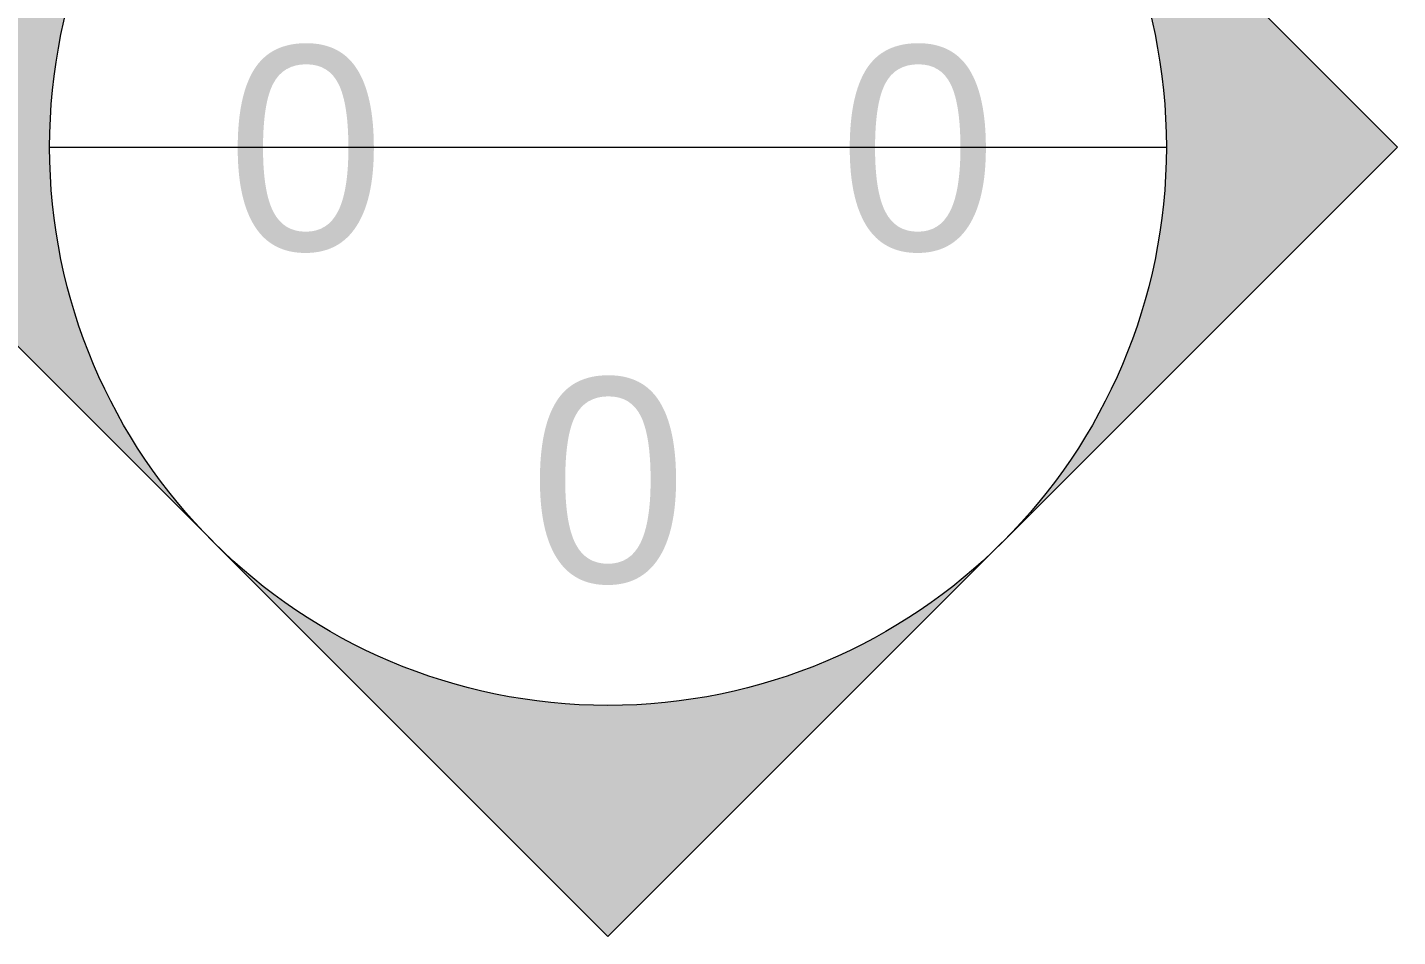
# Model space of a CAD drawing. Header units: millimetres. Extents: x -18512 to 101824, y -95768 to 52898.
# Drawn here: x -14870 to -14198, y -3144 to -2698 of the extents above; entities that cross this region are included whole.
import ezdxf
from ezdxf.enums import TextEntityAlignment as Align

# ---------------------------------------------------------------- set-up
doc = ezdxf.new("R2010")
doc.units = ezdxf.units.MM
doc.header["$LTSCALE"] = 25
doc.layers.get('0').update_dxf_attribs({"color": 254, "lineweight": 0})
doc.styles.get("Standard").update_dxf_attribs({"font": 'arial.ttf'})

# ---------------------------------------------------------------- blocks, each defined once
blk = doc.blocks.new('elevation ref')
h = blk.add_hatch(color=256)
h.dxf.hatch_style = 1
h.paths.add_polyline_path([(-3.873, -3.873, -0.198912), (-5.477, 0, -0.198912), (-3.873, 3.873), (-7.745, 0)])
h.paths.add_polyline_path([(-3.873, 3.873, -0.414214), (3.873, 3.873), (0, 7.745)])
h.paths.add_polyline_path([(3.873, 3.873, -0.198912), (5.477, 0, -0.198912), (3.873, -3.873), (7.745, 0)])
h.paths.add_polyline_path([(3.873, -3.873, -0.414214), (-3.873, -3.873), (0, -7.745)])
at = {"lineweight": 9}
blk.add_line((-5.477, 0), (5.477, 0), dxfattribs=at)
for points in [[(0, -7.745), (-7.745, 0), (0, 7.745)], [(0, -7.745), (7.745, 0), (0, 7.745)]]:
    blk.add_lwpolyline(points)
blk.add_circle((0, 0), 5.477)
for tag, p in [('REF1', (0, 3.27)), ('REF4', (-2.964, -0.01)), ('REF2', (3.039, -0.01)), ('REF3', (0, -3.267))]:
    blk.add_attdef(tag, text='', height=2).set_placement(p, align=Align.MIDDLE_CENTER)

msp = doc.modelspace()

# ---------------------------------------------------------------- block references
at = {"lineweight": 0}
ref = msp.add_blockref('elevation ref', (-14584.93, -2756.48), dxfattribs=dict(at, xscale=50, yscale=50, zscale=50))
ref.add_attrib('REF2', '0', dxfattribs={"height": 100}).set_placement((-14432.98, -2756.97), align=Align.MIDDLE_CENTER)
ref.add_attrib('REF3', '0', dxfattribs={"height": 100}).set_placement((-14584.93, -2919.86), align=Align.MIDDLE_CENTER)
ref.add_attrib('REF4', '0', dxfattribs={"height": 100}).set_placement((-14733.15, -2756.97), align=Align.MIDDLE_CENTER)
ref.add_attrib('REF2', '0', dxfattribs={"height": 100}).set_placement((-14432.98, -2756.97), align=Align.MIDDLE_CENTER)
ref.add_attrib('REF3', '0', dxfattribs={"height": 100}).set_placement((-14584.93, -2919.86), align=Align.MIDDLE_CENTER)
ref.add_attrib('REF4', '0', dxfattribs={"height": 100}).set_placement((-14733.15, -2756.97), align=Align.MIDDLE_CENTER)
ref.add_attrib('REF2', '0', dxfattribs={"height": 100}).set_placement((-14432.98, -2756.97), align=Align.MIDDLE_CENTER)
ref.add_attrib('REF3', '0', dxfattribs={"height": 100}).set_placement((-14584.93, -2919.86), align=Align.MIDDLE_CENTER)
ref.add_attrib('REF4', '0', dxfattribs={"height": 100}).set_placement((-14733.15, -2756.97), align=Align.MIDDLE_CENTER)
ref.add_attrib('REF2', '0', dxfattribs={"height": 100}).set_placement((-14432.98, -2756.97), align=Align.MIDDLE_CENTER)
ref.add_attrib('REF3', '0', dxfattribs={"height": 100}).set_placement((-14584.93, -2919.86), align=Align.MIDDLE_CENTER)
ref.add_attrib('REF4', '0', dxfattribs={"height": 100}).set_placement((-14733.15, -2756.97), align=Align.MIDDLE_CENTER)
ref.add_attrib('REF2', '0', dxfattribs={"height": 100}).set_placement((-14432.98, -2756.97), align=Align.MIDDLE_CENTER)
ref.add_attrib('REF3', '0', dxfattribs={"height": 100}).set_placement((-14584.93, -2919.86), align=Align.MIDDLE_CENTER)
ref.add_attrib('REF4', '0', dxfattribs={"height": 100}).set_placement((-14733.15, -2756.97), align=Align.MIDDLE_CENTER)
ref.add_attrib('REF2', '0', dxfattribs={"height": 100}).set_placement((-14432.98, -2756.97), align=Align.MIDDLE_CENTER)
ref.add_attrib('REF3', '0', dxfattribs={"height": 100}).set_placement((-14584.93, -2919.86), align=Align.MIDDLE_CENTER)
ref.add_attrib('REF4', '0', dxfattribs={"height": 100}).set_placement((-14733.15, -2756.97), align=Align.MIDDLE_CENTER)
ref.add_attrib('REF2', '0', dxfattribs={"height": 100}).set_placement((-14432.98, -2756.97), align=Align.MIDDLE_CENTER)
ref.add_attrib('REF3', '0', dxfattribs={"height": 100}).set_placement((-14584.93, -2919.86), align=Align.MIDDLE_CENTER)
ref.add_attrib('REF4', '0', dxfattribs={"height": 100}).set_placement((-14733.15, -2756.97), align=Align.MIDDLE_CENTER)
ref.add_attrib('REF2', '0', dxfattribs={"height": 100}).set_placement((-14432.98, -2756.97), align=Align.MIDDLE_CENTER)
ref.add_attrib('REF3', '0', dxfattribs={"height": 100}).set_placement((-14584.93, -2919.86), align=Align.MIDDLE_CENTER)
ref.add_attrib('REF4', '0', dxfattribs={"height": 100}).set_placement((-14733.15, -2756.97), align=Align.MIDDLE_CENTER)
ref.add_attrib('REF2', '0', dxfattribs={"height": 100}).set_placement((-14432.98, -2756.97), align=Align.MIDDLE_CENTER)
ref.add_attrib('REF3', '0', dxfattribs={"height": 100}).set_placement((-14584.93, -2919.86), align=Align.MIDDLE_CENTER)
ref.add_attrib('REF4', '0', dxfattribs={"height": 100}).set_placement((-14733.15, -2756.97), align=Align.MIDDLE_CENTER)
ref.add_attrib('REF2', '0', dxfattribs={"height": 100}).set_placement((-14432.98, -2756.97), align=Align.MIDDLE_CENTER)
ref.add_attrib('REF3', '0', dxfattribs={"height": 100}).set_placement((-14584.93, -2919.86), align=Align.MIDDLE_CENTER)
ref.add_attrib('REF4', '0', dxfattribs={"height": 100}).set_placement((-14733.15, -2756.97), align=Align.MIDDLE_CENTER)
ref.add_attrib('REF2', '0', dxfattribs={"height": 100}).set_placement((-14432.98, -2756.97), align=Align.MIDDLE_CENTER)
ref.add_attrib('REF3', '0', dxfattribs={"height": 100}).set_placement((-14584.93, -2919.86), align=Align.MIDDLE_CENTER)
ref.add_attrib('REF4', '0', dxfattribs={"height": 100}).set_placement((-14733.15, -2756.97), align=Align.MIDDLE_CENTER)
ref.add_attrib('REF2', '0', dxfattribs={"height": 100}).set_placement((-14432.98, -2756.97), align=Align.MIDDLE_CENTER)
ref.add_attrib('REF3', '0', dxfattribs={"height": 100}).set_placement((-14584.93, -2919.86), align=Align.MIDDLE_CENTER)
ref.add_attrib('REF4', '0', dxfattribs={"height": 100}).set_placement((-14733.15, -2756.97), align=Align.MIDDLE_CENTER)
ref.add_attrib('REF2', '0', dxfattribs={"height": 100}).set_placement((-14432.98, -2756.97), align=Align.MIDDLE_CENTER)
ref.add_attrib('REF3', '0', dxfattribs={"height": 100}).set_placement((-14584.93, -2919.86), align=Align.MIDDLE_CENTER)
ref.add_attrib('REF4', '0', dxfattribs={"height": 100}).set_placement((-14733.15, -2756.97), align=Align.MIDDLE_CENTER)
ref.add_attrib('REF2', '0', dxfattribs={"height": 100}).set_placement((-14432.98, -2756.97), align=Align.MIDDLE_CENTER)
ref.add_attrib('REF3', '0', dxfattribs={"height": 100}).set_placement((-14584.93, -2919.86), align=Align.MIDDLE_CENTER)
ref.add_attrib('REF4', '0', dxfattribs={"height": 100}).set_placement((-14733.15, -2756.97), align=Align.MIDDLE_CENTER)
ref.add_attrib('REF2', '0', dxfattribs={"height": 100}).set_placement((-14432.98, -2756.97), align=Align.MIDDLE_CENTER)
ref.add_attrib('REF3', '0', dxfattribs={"height": 100}).set_placement((-14584.93, -2919.86), align=Align.MIDDLE_CENTER)
ref.add_attrib('REF4', '0', dxfattribs={"height": 100}).set_placement((-14733.15, -2756.97), align=Align.MIDDLE_CENTER)
ref.add_attrib('REF2', '0', dxfattribs={"height": 100}).set_placement((-14432.98, -2756.97), align=Align.MIDDLE_CENTER)
ref.add_attrib('REF3', '0', dxfattribs={"height": 100}).set_placement((-14584.93, -2919.86), align=Align.MIDDLE_CENTER)
ref.add_attrib('REF4', '0', dxfattribs={"height": 100}).set_placement((-14733.15, -2756.97), align=Align.MIDDLE_CENTER)
ref.add_attrib('REF2', '0', dxfattribs={"height": 100}).set_placement((-14432.98, -2756.97), align=Align.MIDDLE_CENTER)
ref.add_attrib('REF3', '0', dxfattribs={"height": 100}).set_placement((-14584.93, -2919.86), align=Align.MIDDLE_CENTER)
ref.add_attrib('REF4', '0', dxfattribs={"height": 100}).set_placement((-14733.15, -2756.97), align=Align.MIDDLE_CENTER)
ref.add_attrib('REF2', '0', dxfattribs={"height": 100}).set_placement((-14432.98, -2756.97), align=Align.MIDDLE_CENTER)
ref.add_attrib('REF3', '0', dxfattribs={"height": 100}).set_placement((-14584.93, -2919.86), align=Align.MIDDLE_CENTER)
ref.add_attrib('REF4', '0', dxfattribs={"height": 100}).set_placement((-14733.15, -2756.97), align=Align.MIDDLE_CENTER)
ref.add_attrib('REF2', '0', dxfattribs={"height": 100}).set_placement((-14432.98, -2756.97), align=Align.MIDDLE_CENTER)
ref.add_attrib('REF3', '0', dxfattribs={"height": 100}).set_placement((-14584.93, -2919.86), align=Align.MIDDLE_CENTER)
ref.add_attrib('REF4', '0', dxfattribs={"height": 100}).set_placement((-14733.15, -2756.97), align=Align.MIDDLE_CENTER)
ref.add_attrib('REF2', '0', dxfattribs={"height": 100}).set_placement((-14432.98, -2756.97), align=Align.MIDDLE_CENTER)
ref.add_attrib('REF3', '0', dxfattribs={"height": 100}).set_placement((-14584.93, -2919.86), align=Align.MIDDLE_CENTER)
ref.add_attrib('REF4', '0', dxfattribs={"height": 100}).set_placement((-14733.15, -2756.97), align=Align.MIDDLE_CENTER)
ref.add_attrib('REF2', '0', dxfattribs={"height": 100}).set_placement((-14432.98, -2756.97), align=Align.MIDDLE_CENTER)
ref.add_attrib('REF3', '0', dxfattribs={"height": 100}).set_placement((-14584.93, -2919.86), align=Align.MIDDLE_CENTER)
ref.add_attrib('REF4', '0', dxfattribs={"height": 100}).set_placement((-14733.15, -2756.97), align=Align.MIDDLE_CENTER)
ref.add_attrib('REF2', '0', dxfattribs={"height": 100}).set_placement((-14432.98, -2756.97), align=Align.MIDDLE_CENTER)
ref.add_attrib('REF3', '0', dxfattribs={"height": 100}).set_placement((-14584.93, -2919.86), align=Align.MIDDLE_CENTER)
ref.add_attrib('REF4', '0', dxfattribs={"height": 100}).set_placement((-14733.15, -2756.97), align=Align.MIDDLE_CENTER)
ref.add_attrib('REF2', '0', dxfattribs={"height": 100}).set_placement((-14432.98, -2756.97), align=Align.MIDDLE_CENTER)
ref.add_attrib('REF3', '0', dxfattribs={"height": 100}).set_placement((-14584.93, -2919.86), align=Align.MIDDLE_CENTER)
ref.add_attrib('REF4', '0', dxfattribs={"height": 100}).set_placement((-14733.15, -2756.97), align=Align.MIDDLE_CENTER)
ref.add_attrib('REF2', '0', dxfattribs={"height": 100}).set_placement((-14432.98, -2756.97), align=Align.MIDDLE_CENTER)
ref.add_attrib('REF3', '0', dxfattribs={"height": 100}).set_placement((-14584.93, -2919.86), align=Align.MIDDLE_CENTER)
ref.add_attrib('REF4', '0', dxfattribs={"height": 100}).set_placement((-14733.15, -2756.97), align=Align.MIDDLE_CENTER)
ref.add_attrib('REF2', '0', dxfattribs={"height": 100}).set_placement((-14432.98, -2756.97), align=Align.MIDDLE_CENTER)
ref.add_attrib('REF3', '0', dxfattribs={"height": 100}).set_placement((-14584.93, -2919.86), align=Align.MIDDLE_CENTER)
ref.add_attrib('REF4', '0', dxfattribs={"height": 100}).set_placement((-14733.15, -2756.97), align=Align.MIDDLE_CENTER)
ref.add_attrib('REF2', '0', dxfattribs={"height": 100}).set_placement((-14432.98, -2756.97), align=Align.MIDDLE_CENTER)
ref.add_attrib('REF3', '0', dxfattribs={"height": 100}).set_placement((-14584.93, -2919.86), align=Align.MIDDLE_CENTER)
ref.add_attrib('REF4', '0', dxfattribs={"height": 100}).set_placement((-14733.15, -2756.97), align=Align.MIDDLE_CENTER)
ref.add_attrib('REF2', '0', dxfattribs={"height": 100}).set_placement((-14432.98, -2756.97), align=Align.MIDDLE_CENTER)
ref.add_attrib('REF3', '0', dxfattribs={"height": 100}).set_placement((-14584.93, -2919.86), align=Align.MIDDLE_CENTER)
ref.add_attrib('REF4', '0', dxfattribs={"height": 100}).set_placement((-14733.15, -2756.97), align=Align.MIDDLE_CENTER)
ref.add_attrib('REF2', '0', dxfattribs={"height": 100}).set_placement((-14432.98, -2756.97), align=Align.MIDDLE_CENTER)
ref.add_attrib('REF3', '0', dxfattribs={"height": 100}).set_placement((-14584.93, -2919.86), align=Align.MIDDLE_CENTER)
ref.add_attrib('REF4', '0', dxfattribs={"height": 100}).set_placement((-14733.15, -2756.97), align=Align.MIDDLE_CENTER)
ref.add_attrib('REF2', '0', dxfattribs={"height": 100}).set_placement((-14432.98, -2756.97), align=Align.MIDDLE_CENTER)
ref.add_attrib('REF3', '0', dxfattribs={"height": 100}).set_placement((-14584.93, -2919.86), align=Align.MIDDLE_CENTER)
ref.add_attrib('REF4', '0', dxfattribs={"height": 100}).set_placement((-14733.15, -2756.97), align=Align.MIDDLE_CENTER)
ref.add_attrib('REF2', '0', dxfattribs={"height": 100}).set_placement((-14432.98, -2756.97), align=Align.MIDDLE_CENTER)
ref.add_attrib('REF3', '0', dxfattribs={"height": 100}).set_placement((-14584.93, -2919.86), align=Align.MIDDLE_CENTER)
ref.add_attrib('REF4', '0', dxfattribs={"height": 100}).set_placement((-14733.15, -2756.97), align=Align.MIDDLE_CENTER)
ref.add_attrib('REF2', '0', dxfattribs={"height": 100}).set_placement((-14432.98, -2756.97), align=Align.MIDDLE_CENTER)
ref.add_attrib('REF3', '0', dxfattribs={"height": 100}).set_placement((-14584.93, -2919.86), align=Align.MIDDLE_CENTER)
ref.add_attrib('REF4', '0', dxfattribs={"height": 100}).set_placement((-14733.15, -2756.97), align=Align.MIDDLE_CENTER)
ref.add_attrib('REF2', '0', dxfattribs={"height": 100}).set_placement((-14432.98, -2756.97), align=Align.MIDDLE_CENTER)
ref.add_attrib('REF3', '0', dxfattribs={"height": 100}).set_placement((-14584.93, -2919.86), align=Align.MIDDLE_CENTER)
ref.add_attrib('REF4', '0', dxfattribs={"height": 100}).set_placement((-14733.15, -2756.97), align=Align.MIDDLE_CENTER)
ref.add_attrib('REF2', '0', dxfattribs={"height": 100}).set_placement((-14432.98, -2756.97), align=Align.MIDDLE_CENTER)
ref.add_attrib('REF3', '0', dxfattribs={"height": 100}).set_placement((-14584.93, -2919.86), align=Align.MIDDLE_CENTER)
ref.add_attrib('REF4', '0', dxfattribs={"height": 100}).set_placement((-14733.15, -2756.97), align=Align.MIDDLE_CENTER)
ref.add_attrib('REF2', '0', dxfattribs={"height": 100}).set_placement((-14432.98, -2756.97), align=Align.MIDDLE_CENTER)
ref.add_attrib('REF3', '0', dxfattribs={"height": 100}).set_placement((-14584.93, -2919.86), align=Align.MIDDLE_CENTER)
ref.add_attrib('REF4', '0', dxfattribs={"height": 100}).set_placement((-14733.15, -2756.97), align=Align.MIDDLE_CENTER)
ref.add_attrib('REF2', '0', dxfattribs={"height": 100}).set_placement((-14432.98, -2756.97), align=Align.MIDDLE_CENTER)
ref.add_attrib('REF3', '0', dxfattribs={"height": 100}).set_placement((-14584.93, -2919.86), align=Align.MIDDLE_CENTER)
ref.add_attrib('REF4', '0', dxfattribs={"height": 100}).set_placement((-14733.15, -2756.97), align=Align.MIDDLE_CENTER)
ref.add_attrib('REF2', '0', dxfattribs={"height": 100}).set_placement((-14432.98, -2756.97), align=Align.MIDDLE_CENTER)
ref.add_attrib('REF3', '0', dxfattribs={"height": 100}).set_placement((-14584.93, -2919.86), align=Align.MIDDLE_CENTER)
ref.add_attrib('REF4', '0', dxfattribs={"height": 100}).set_placement((-14733.15, -2756.97), align=Align.MIDDLE_CENTER)
ref.add_attrib('REF2', '0', dxfattribs={"height": 100}).set_placement((-14432.98, -2756.97), align=Align.MIDDLE_CENTER)
ref.add_attrib('REF3', '0', dxfattribs={"height": 100}).set_placement((-14584.93, -2919.86), align=Align.MIDDLE_CENTER)
ref.add_attrib('REF4', '0', dxfattribs={"height": 100}).set_placement((-14733.15, -2756.97), align=Align.MIDDLE_CENTER)
ref.add_attrib('REF2', '0', dxfattribs={"height": 100}).set_placement((-14432.98, -2756.97), align=Align.MIDDLE_CENTER)
ref.add_attrib('REF3', '0', dxfattribs={"height": 100}).set_placement((-14584.93, -2919.86), align=Align.MIDDLE_CENTER)
ref.add_attrib('REF4', '0', dxfattribs={"height": 100}).set_placement((-14733.15, -2756.97), align=Align.MIDDLE_CENTER)
ref.add_attrib('REF2', '0', dxfattribs={"height": 100}).set_placement((-14432.98, -2756.97), align=Align.MIDDLE_CENTER)
ref.add_attrib('REF3', '0', dxfattribs={"height": 100}).set_placement((-14584.93, -2919.86), align=Align.MIDDLE_CENTER)
ref.add_attrib('REF4', '0', dxfattribs={"height": 100}).set_placement((-14733.15, -2756.97), align=Align.MIDDLE_CENTER)
ref.add_attrib('REF2', '0', dxfattribs={"height": 100}).set_placement((-14432.98, -2756.97), align=Align.MIDDLE_CENTER)
ref.add_attrib('REF3', '0', dxfattribs={"height": 100}).set_placement((-14584.93, -2919.86), align=Align.MIDDLE_CENTER)
ref.add_attrib('REF4', '0', dxfattribs={"height": 100}).set_placement((-14733.15, -2756.97), align=Align.MIDDLE_CENTER)
ref.add_attrib('REF2', '0', dxfattribs={"height": 100}).set_placement((-14432.98, -2756.97), align=Align.MIDDLE_CENTER)
ref.add_attrib('REF3', '0', dxfattribs={"height": 100}).set_placement((-14584.93, -2919.86), align=Align.MIDDLE_CENTER)
ref.add_attrib('REF4', '0', dxfattribs={"height": 100}).set_placement((-14733.15, -2756.97), align=Align.MIDDLE_CENTER)
ref.add_attrib('REF2', '0', dxfattribs={"height": 100}).set_placement((-14432.98, -2756.97), align=Align.MIDDLE_CENTER)
ref.add_attrib('REF3', '0', dxfattribs={"height": 100}).set_placement((-14584.93, -2919.86), align=Align.MIDDLE_CENTER)
ref.add_attrib('REF4', '0', dxfattribs={"height": 100}).set_placement((-14733.15, -2756.97), align=Align.MIDDLE_CENTER)
ref.add_attrib('REF2', '0', dxfattribs={"height": 100}).set_placement((-14432.98, -2756.97), align=Align.MIDDLE_CENTER)
ref.add_attrib('REF3', '0', dxfattribs={"height": 100}).set_placement((-14584.93, -2919.86), align=Align.MIDDLE_CENTER)
ref.add_attrib('REF4', '0', dxfattribs={"height": 100}).set_placement((-14733.15, -2756.97), align=Align.MIDDLE_CENTER)
ref.add_attrib('REF2', '0', dxfattribs={"height": 100}).set_placement((-14432.98, -2756.97), align=Align.MIDDLE_CENTER)
ref.add_attrib('REF3', '0', dxfattribs={"height": 100}).set_placement((-14584.93, -2919.86), align=Align.MIDDLE_CENTER)
ref.add_attrib('REF4', '0', dxfattribs={"height": 100}).set_placement((-14733.15, -2756.97), align=Align.MIDDLE_CENTER)
ref.add_attrib('REF2', '0', dxfattribs={"height": 100}).set_placement((-14432.98, -2756.97), align=Align.MIDDLE_CENTER)
ref.add_attrib('REF3', '0', dxfattribs={"height": 100}).set_placement((-14584.93, -2919.86), align=Align.MIDDLE_CENTER)
ref.add_attrib('REF4', '0', dxfattribs={"height": 100}).set_placement((-14733.15, -2756.97), align=Align.MIDDLE_CENTER)
ref.add_attrib('REF2', '0', dxfattribs={"height": 100}).set_placement((-14432.98, -2756.97), align=Align.MIDDLE_CENTER)
ref.add_attrib('REF3', '0', dxfattribs={"height": 100}).set_placement((-14584.93, -2919.86), align=Align.MIDDLE_CENTER)
ref.add_attrib('REF4', '0', dxfattribs={"height": 100}).set_placement((-14733.15, -2756.97), align=Align.MIDDLE_CENTER)
ref.add_attrib('REF2', '0', dxfattribs={"height": 100}).set_placement((-14432.98, -2756.97), align=Align.MIDDLE_CENTER)
ref.add_attrib('REF3', '0', dxfattribs={"height": 100}).set_placement((-14584.93, -2919.86), align=Align.MIDDLE_CENTER)
ref.add_attrib('REF4', '0', dxfattribs={"height": 100}).set_placement((-14733.15, -2756.97), align=Align.MIDDLE_CENTER)
ref.add_attrib('REF2', '0', dxfattribs={"height": 100}).set_placement((-14432.98, -2756.97), align=Align.MIDDLE_CENTER)
ref.add_attrib('REF3', '0', dxfattribs={"height": 100}).set_placement((-14584.93, -2919.86), align=Align.MIDDLE_CENTER)
ref.add_attrib('REF4', '0', dxfattribs={"height": 100}).set_placement((-14733.15, -2756.97), align=Align.MIDDLE_CENTER)
ref.add_attrib('REF2', '0', dxfattribs={"height": 100}).set_placement((-14432.98, -2756.97), align=Align.MIDDLE_CENTER)
ref.add_attrib('REF3', '0', dxfattribs={"height": 100}).set_placement((-14584.93, -2919.86), align=Align.MIDDLE_CENTER)
ref.add_attrib('REF4', '0', dxfattribs={"height": 100}).set_placement((-14733.15, -2756.97), align=Align.MIDDLE_CENTER)
ref.add_attrib('REF2', '0', dxfattribs={"height": 100}).set_placement((-14432.98, -2756.97), align=Align.MIDDLE_CENTER)
ref.add_attrib('REF3', '0', dxfattribs={"height": 100}).set_placement((-14584.93, -2919.86), align=Align.MIDDLE_CENTER)
ref.add_attrib('REF4', '0', dxfattribs={"height": 100}).set_placement((-14733.15, -2756.97), align=Align.MIDDLE_CENTER)
ref.add_attrib('REF2', '0', dxfattribs={"height": 100}).set_placement((-14432.98, -2756.97), align=Align.MIDDLE_CENTER)
ref.add_attrib('REF3', '0', dxfattribs={"height": 100}).set_placement((-14584.93, -2919.86), align=Align.MIDDLE_CENTER)
ref.add_attrib('REF4', '0', dxfattribs={"height": 100}).set_placement((-14733.15, -2756.97), align=Align.MIDDLE_CENTER)
ref.add_attrib('REF2', '0', dxfattribs={"height": 100}).set_placement((-14432.98, -2756.97), align=Align.MIDDLE_CENTER)
ref.add_attrib('REF3', '0', dxfattribs={"height": 100}).set_placement((-14584.93, -2919.86), align=Align.MIDDLE_CENTER)
ref.add_attrib('REF4', '0', dxfattribs={"height": 100}).set_placement((-14733.15, -2756.97), align=Align.MIDDLE_CENTER)
ref.add_attrib('REF2', '0', dxfattribs={"height": 100}).set_placement((-14432.98, -2756.97), align=Align.MIDDLE_CENTER)
ref.add_attrib('REF3', '0', dxfattribs={"height": 100}).set_placement((-14584.93, -2919.86), align=Align.MIDDLE_CENTER)
ref.add_attrib('REF4', '0', dxfattribs={"height": 100}).set_placement((-14733.15, -2756.97), align=Align.MIDDLE_CENTER)
ref.add_attrib('REF2', '0', dxfattribs={"height": 100}).set_placement((-14432.98, -2756.97), align=Align.MIDDLE_CENTER)
ref.add_attrib('REF3', '0', dxfattribs={"height": 100}).set_placement((-14584.93, -2919.86), align=Align.MIDDLE_CENTER)
ref.add_attrib('REF4', '0', dxfattribs={"height": 100}).set_placement((-14733.15, -2756.97), align=Align.MIDDLE_CENTER)
ref.add_attrib('REF2', '0', dxfattribs={"height": 100}).set_placement((-14432.98, -2756.97), align=Align.MIDDLE_CENTER)
ref.add_attrib('REF3', '0', dxfattribs={"height": 100}).set_placement((-14584.93, -2919.86), align=Align.MIDDLE_CENTER)
ref.add_attrib('REF4', '0', dxfattribs={"height": 100}).set_placement((-14733.15, -2756.97), align=Align.MIDDLE_CENTER)
ref.add_attrib('REF2', '0', dxfattribs={"height": 100}).set_placement((-14432.98, -2756.97), align=Align.MIDDLE_CENTER)
ref.add_attrib('REF3', '0', dxfattribs={"height": 100}).set_placement((-14584.93, -2919.86), align=Align.MIDDLE_CENTER)
ref.add_attrib('REF4', '0', dxfattribs={"height": 100}).set_placement((-14733.15, -2756.97), align=Align.MIDDLE_CENTER)
ref.add_attrib('REF2', '0', dxfattribs={"height": 100}).set_placement((-14432.98, -2756.97), align=Align.MIDDLE_CENTER)
ref.add_attrib('REF3', '0', dxfattribs={"height": 100}).set_placement((-14584.93, -2919.86), align=Align.MIDDLE_CENTER)
ref.add_attrib('REF4', '0', dxfattribs={"height": 100}).set_placement((-14733.15, -2756.97), align=Align.MIDDLE_CENTER)
ref.add_attrib('REF2', '0', dxfattribs={"height": 100}).set_placement((-14432.98, -2756.97), align=Align.MIDDLE_CENTER)
ref.add_attrib('REF3', '0', dxfattribs={"height": 100}).set_placement((-14584.93, -2919.86), align=Align.MIDDLE_CENTER)
ref.add_attrib('REF4', '0', dxfattribs={"height": 100}).set_placement((-14733.15, -2756.97), align=Align.MIDDLE_CENTER)
ref.add_attrib('REF2', '0', dxfattribs={"height": 100}).set_placement((-14432.98, -2756.97), align=Align.MIDDLE_CENTER)
ref.add_attrib('REF3', '0', dxfattribs={"height": 100}).set_placement((-14584.93, -2919.86), align=Align.MIDDLE_CENTER)
ref.add_attrib('REF4', '0', dxfattribs={"height": 100}).set_placement((-14733.15, -2756.97), align=Align.MIDDLE_CENTER)
ref.add_attrib('REF2', '0', dxfattribs={"height": 100}).set_placement((-14432.98, -2756.97), align=Align.MIDDLE_CENTER)
ref.add_attrib('REF3', '0', dxfattribs={"height": 100}).set_placement((-14584.93, -2919.86), align=Align.MIDDLE_CENTER)
ref.add_attrib('REF4', '0', dxfattribs={"height": 100}).set_placement((-14733.15, -2756.97), align=Align.MIDDLE_CENTER)
ref.add_attrib('REF2', '0', dxfattribs={"height": 100}).set_placement((-14432.98, -2756.97), align=Align.MIDDLE_CENTER)
ref.add_attrib('REF3', '0', dxfattribs={"height": 100}).set_placement((-14584.93, -2919.86), align=Align.MIDDLE_CENTER)
ref.add_attrib('REF4', '0', dxfattribs={"height": 100}).set_placement((-14733.15, -2756.97), align=Align.MIDDLE_CENTER)
ref.add_attrib('REF2', '0', dxfattribs={"height": 100}).set_placement((-14432.98, -2756.97), align=Align.MIDDLE_CENTER)
ref.add_attrib('REF3', '0', dxfattribs={"height": 100}).set_placement((-14584.93, -2919.86), align=Align.MIDDLE_CENTER)
ref.add_attrib('REF4', '0', dxfattribs={"height": 100}).set_placement((-14733.15, -2756.97), align=Align.MIDDLE_CENTER)
ref.add_attrib('REF2', '0', dxfattribs={"height": 100}).set_placement((-14432.98, -2756.97), align=Align.MIDDLE_CENTER)
ref.add_attrib('REF3', '0', dxfattribs={"height": 100}).set_placement((-14584.93, -2919.86), align=Align.MIDDLE_CENTER)
ref.add_attrib('REF4', '0', dxfattribs={"height": 100}).set_placement((-14733.15, -2756.97), align=Align.MIDDLE_CENTER)
ref.add_attrib('REF2', '0', dxfattribs={"height": 100}).set_placement((-14432.98, -2756.97), align=Align.MIDDLE_CENTER)
ref.add_attrib('REF3', '0', dxfattribs={"height": 100}).set_placement((-14584.93, -2919.86), align=Align.MIDDLE_CENTER)
ref.add_attrib('REF4', '0', dxfattribs={"height": 100}).set_placement((-14733.15, -2756.97), align=Align.MIDDLE_CENTER)
ref.add_attrib('REF2', '0', dxfattribs={"height": 100}).set_placement((-14432.98, -2756.97), align=Align.MIDDLE_CENTER)
ref.add_attrib('REF3', '0', dxfattribs={"height": 100}).set_placement((-14584.93, -2919.86), align=Align.MIDDLE_CENTER)
ref.add_attrib('REF4', '0', dxfattribs={"height": 100}).set_placement((-14733.15, -2756.97), align=Align.MIDDLE_CENTER)
ref.add_attrib('REF2', '0', dxfattribs={"height": 100}).set_placement((-14432.98, -2756.97), align=Align.MIDDLE_CENTER)
ref.add_attrib('REF3', '0', dxfattribs={"height": 100}).set_placement((-14584.93, -2919.86), align=Align.MIDDLE_CENTER)
ref.add_attrib('REF4', '0', dxfattribs={"height": 100}).set_placement((-14733.15, -2756.97), align=Align.MIDDLE_CENTER)
ref.add_attrib('REF2', '0', dxfattribs={"height": 100}).set_placement((-14432.98, -2756.97), align=Align.MIDDLE_CENTER)
ref.add_attrib('REF3', '0', dxfattribs={"height": 100}).set_placement((-14584.93, -2919.86), align=Align.MIDDLE_CENTER)
ref.add_attrib('REF4', '0', dxfattribs={"height": 100}).set_placement((-14733.15, -2756.97), align=Align.MIDDLE_CENTER)
ref.add_attrib('REF2', '0', dxfattribs={"height": 100}).set_placement((-14432.98, -2756.97), align=Align.MIDDLE_CENTER)
ref.add_attrib('REF3', '0', dxfattribs={"height": 100}).set_placement((-14584.93, -2919.86), align=Align.MIDDLE_CENTER)
ref.add_attrib('REF4', '0', dxfattribs={"height": 100}).set_placement((-14733.15, -2756.97), align=Align.MIDDLE_CENTER)
ref.add_attrib('REF2', '0', dxfattribs={"height": 100}).set_placement((-14432.98, -2756.97), align=Align.MIDDLE_CENTER)
ref.add_attrib('REF3', '0', dxfattribs={"height": 100}).set_placement((-14584.93, -2919.86), align=Align.MIDDLE_CENTER)
ref.add_attrib('REF4', '0', dxfattribs={"height": 100}).set_placement((-14733.15, -2756.97), align=Align.MIDDLE_CENTER)
ref.add_attrib('REF2', '0', dxfattribs={"height": 100}).set_placement((-14432.98, -2756.97), align=Align.MIDDLE_CENTER)
ref.add_attrib('REF3', '0', dxfattribs={"height": 100}).set_placement((-14584.93, -2919.86), align=Align.MIDDLE_CENTER)
ref.add_attrib('REF4', '0', dxfattribs={"height": 100}).set_placement((-14733.15, -2756.97), align=Align.MIDDLE_CENTER)
ref.add_attrib('REF2', '0', dxfattribs={"height": 100}).set_placement((-14432.98, -2756.97), align=Align.MIDDLE_CENTER)
ref.add_attrib('REF3', '0', dxfattribs={"height": 100}).set_placement((-14584.93, -2919.86), align=Align.MIDDLE_CENTER)
ref.add_attrib('REF4', '0', dxfattribs={"height": 100}).set_placement((-14733.15, -2756.97), align=Align.MIDDLE_CENTER)
ref.add_attrib('REF2', '0', dxfattribs={"height": 100}).set_placement((-14432.98, -2756.97), align=Align.MIDDLE_CENTER)
ref.add_attrib('REF3', '0', dxfattribs={"height": 100}).set_placement((-14584.93, -2919.86), align=Align.MIDDLE_CENTER)
ref.add_attrib('REF4', '0', dxfattribs={"height": 100}).set_placement((-14733.15, -2756.97), align=Align.MIDDLE_CENTER)
ref.add_attrib('REF2', '0', dxfattribs={"height": 100}).set_placement((-14432.98, -2756.97), align=Align.MIDDLE_CENTER)
ref.add_attrib('REF3', '0', dxfattribs={"height": 100}).set_placement((-14584.93, -2919.86), align=Align.MIDDLE_CENTER)
ref.add_attrib('REF4', '0', dxfattribs={"height": 100}).set_placement((-14733.15, -2756.97), align=Align.MIDDLE_CENTER)
ref.add_attrib('REF2', '0', dxfattribs={"height": 100}).set_placement((-14432.98, -2756.97), align=Align.MIDDLE_CENTER)
ref.add_attrib('REF3', '0', dxfattribs={"height": 100}).set_placement((-14584.93, -2919.86), align=Align.MIDDLE_CENTER)
ref.add_attrib('REF4', '0', dxfattribs={"height": 100}).set_placement((-14733.15, -2756.97), align=Align.MIDDLE_CENTER)
ref.add_attrib('REF2', '0', dxfattribs={"height": 100}).set_placement((-14432.98, -2756.97), align=Align.MIDDLE_CENTER)
ref.add_attrib('REF3', '0', dxfattribs={"height": 100}).set_placement((-14584.93, -2919.86), align=Align.MIDDLE_CENTER)
ref.add_attrib('REF4', '0', dxfattribs={"height": 100}).set_placement((-14733.15, -2756.97), align=Align.MIDDLE_CENTER)
ref.add_attrib('REF2', '0', dxfattribs={"height": 100}).set_placement((-14432.98, -2756.97), align=Align.MIDDLE_CENTER)
ref.add_attrib('REF3', '0', dxfattribs={"height": 100}).set_placement((-14584.93, -2919.86), align=Align.MIDDLE_CENTER)
ref.add_attrib('REF4', '0', dxfattribs={"height": 100}).set_placement((-14733.15, -2756.97), align=Align.MIDDLE_CENTER)
ref.add_attrib('REF2', '0', dxfattribs={"height": 100}).set_placement((-14432.98, -2756.97), align=Align.MIDDLE_CENTER)
ref.add_attrib('REF3', '0', dxfattribs={"height": 100}).set_placement((-14584.93, -2919.86), align=Align.MIDDLE_CENTER)
ref.add_attrib('REF4', '0', dxfattribs={"height": 100}).set_placement((-14733.15, -2756.97), align=Align.MIDDLE_CENTER)
ref.add_attrib('REF2', '0', dxfattribs={"height": 100}).set_placement((-14432.98, -2756.97), align=Align.MIDDLE_CENTER)
ref.add_attrib('REF3', '0', dxfattribs={"height": 100}).set_placement((-14584.93, -2919.86), align=Align.MIDDLE_CENTER)
ref.add_attrib('REF4', '0', dxfattribs={"height": 100}).set_placement((-14733.15, -2756.97), align=Align.MIDDLE_CENTER)
ref.add_attrib('REF2', '0', dxfattribs={"height": 100}).set_placement((-14432.98, -2756.97), align=Align.MIDDLE_CENTER)
ref.add_attrib('REF3', '0', dxfattribs={"height": 100}).set_placement((-14584.93, -2919.86), align=Align.MIDDLE_CENTER)
ref.add_attrib('REF4', '0', dxfattribs={"height": 100}).set_placement((-14733.15, -2756.97), align=Align.MIDDLE_CENTER)
ref.add_attrib('REF2', '0', dxfattribs={"height": 100}).set_placement((-14432.98, -2756.97), align=Align.MIDDLE_CENTER)
ref.add_attrib('REF3', '0', dxfattribs={"height": 100}).set_placement((-14584.93, -2919.86), align=Align.MIDDLE_CENTER)
ref.add_attrib('REF4', '0', dxfattribs={"height": 100}).set_placement((-14733.15, -2756.97), align=Align.MIDDLE_CENTER)
ref.add_attrib('REF2', '0', dxfattribs={"height": 100}).set_placement((-14432.98, -2756.97), align=Align.MIDDLE_CENTER)
ref.add_attrib('REF3', '0', dxfattribs={"height": 100}).set_placement((-14584.93, -2919.86), align=Align.MIDDLE_CENTER)
ref.add_attrib('REF4', '0', dxfattribs={"height": 100}).set_placement((-14733.15, -2756.97), align=Align.MIDDLE_CENTER)
ref.add_attrib('REF2', '0', dxfattribs={"height": 100}).set_placement((-14432.98, -2756.97), align=Align.MIDDLE_CENTER)
ref.add_attrib('REF3', '0', dxfattribs={"height": 100}).set_placement((-14584.93, -2919.86), align=Align.MIDDLE_CENTER)
ref.add_attrib('REF4', '0', dxfattribs={"height": 100}).set_placement((-14733.15, -2756.97), align=Align.MIDDLE_CENTER)
ref.add_attrib('REF2', '0', dxfattribs={"height": 100}).set_placement((-14432.98, -2756.97), align=Align.MIDDLE_CENTER)
ref.add_attrib('REF3', '0', dxfattribs={"height": 100}).set_placement((-14584.93, -2919.86), align=Align.MIDDLE_CENTER)
ref.add_attrib('REF4', '0', dxfattribs={"height": 100}).set_placement((-14733.15, -2756.97), align=Align.MIDDLE_CENTER)
ref.add_attrib('REF2', '0', dxfattribs={"height": 100}).set_placement((-14432.98, -2756.97), align=Align.MIDDLE_CENTER)
ref.add_attrib('REF3', '0', dxfattribs={"height": 100}).set_placement((-14584.93, -2919.86), align=Align.MIDDLE_CENTER)
ref.add_attrib('REF4', '0', dxfattribs={"height": 100}).set_placement((-14733.15, -2756.97), align=Align.MIDDLE_CENTER)
ref.add_attrib('REF2', '0', dxfattribs={"height": 100}).set_placement((-14432.98, -2756.97), align=Align.MIDDLE_CENTER)
ref.add_attrib('REF3', '0', dxfattribs={"height": 100}).set_placement((-14584.93, -2919.86), align=Align.MIDDLE_CENTER)
ref.add_attrib('REF4', '0', dxfattribs={"height": 100}).set_placement((-14733.15, -2756.97), align=Align.MIDDLE_CENTER)
ref.add_attrib('REF2', '0', dxfattribs={"height": 100}).set_placement((-14432.98, -2756.97), align=Align.MIDDLE_CENTER)
ref.add_attrib('REF3', '0', dxfattribs={"height": 100}).set_placement((-14584.93, -2919.86), align=Align.MIDDLE_CENTER)
ref.add_attrib('REF4', '0', dxfattribs={"height": 100}).set_placement((-14733.15, -2756.97), align=Align.MIDDLE_CENTER)
ref.add_attrib('REF2', '0', dxfattribs={"height": 100}).set_placement((-14432.98, -2756.97), align=Align.MIDDLE_CENTER)
ref.add_attrib('REF3', '0', dxfattribs={"height": 100}).set_placement((-14584.93, -2919.86), align=Align.MIDDLE_CENTER)
ref.add_attrib('REF4', '0', dxfattribs={"height": 100}).set_placement((-14733.15, -2756.97), align=Align.MIDDLE_CENTER)
ref.add_attrib('REF2', '0', dxfattribs={"height": 100}).set_placement((-14432.98, -2756.97), align=Align.MIDDLE_CENTER)
ref.add_attrib('REF3', '0', dxfattribs={"height": 100}).set_placement((-14584.93, -2919.86), align=Align.MIDDLE_CENTER)
ref.add_attrib('REF4', '0', dxfattribs={"height": 100}).set_placement((-14733.15, -2756.97), align=Align.MIDDLE_CENTER)
ref.add_attrib('REF2', '0', dxfattribs={"height": 100}).set_placement((-14432.98, -2756.97), align=Align.MIDDLE_CENTER)
ref.add_attrib('REF3', '0', dxfattribs={"height": 100}).set_placement((-14584.93, -2919.86), align=Align.MIDDLE_CENTER)
ref.add_attrib('REF4', '0', dxfattribs={"height": 100}).set_placement((-14733.15, -2756.97), align=Align.MIDDLE_CENTER)
ref.add_attrib('REF2', '0', dxfattribs={"height": 100}).set_placement((-14432.98, -2756.97), align=Align.MIDDLE_CENTER)
ref.add_attrib('REF3', '0', dxfattribs={"height": 100}).set_placement((-14584.93, -2919.86), align=Align.MIDDLE_CENTER)
ref.add_attrib('REF4', '0', dxfattribs={"height": 100}).set_placement((-14733.15, -2756.97), align=Align.MIDDLE_CENTER)
ref.add_attrib('REF2', '0', dxfattribs={"height": 100}).set_placement((-14432.98, -2756.97), align=Align.MIDDLE_CENTER)
ref.add_attrib('REF3', '0', dxfattribs={"height": 100}).set_placement((-14584.93, -2919.86), align=Align.MIDDLE_CENTER)
ref.add_attrib('REF4', '0', dxfattribs={"height": 100}).set_placement((-14733.15, -2756.97), align=Align.MIDDLE_CENTER)
ref.add_attrib('REF2', '0', dxfattribs={"height": 100}).set_placement((-14432.98, -2756.97), align=Align.MIDDLE_CENTER)
ref.add_attrib('REF3', '0', dxfattribs={"height": 100}).set_placement((-14584.93, -2919.86), align=Align.MIDDLE_CENTER)
ref.add_attrib('REF4', '0', dxfattribs={"height": 100}).set_placement((-14733.15, -2756.97), align=Align.MIDDLE_CENTER)
ref.add_attrib('REF2', '0', dxfattribs={"height": 100}).set_placement((-14432.98, -2756.97), align=Align.MIDDLE_CENTER)
ref.add_attrib('REF3', '0', dxfattribs={"height": 100}).set_placement((-14584.93, -2919.86), align=Align.MIDDLE_CENTER)
ref.add_attrib('REF4', '0', dxfattribs={"height": 100}).set_placement((-14733.15, -2756.97), align=Align.MIDDLE_CENTER)
ref.add_attrib('REF2', '0', dxfattribs={"height": 100}).set_placement((-14432.98, -2756.97), align=Align.MIDDLE_CENTER)
ref.add_attrib('REF3', '0', dxfattribs={"height": 100}).set_placement((-14584.93, -2919.86), align=Align.MIDDLE_CENTER)
ref.add_attrib('REF4', '0', dxfattribs={"height": 100}).set_placement((-14733.15, -2756.97), align=Align.MIDDLE_CENTER)
ref.add_attrib('REF2', '0', dxfattribs={"height": 100}).set_placement((-14432.98, -2756.97), align=Align.MIDDLE_CENTER)
ref.add_attrib('REF3', '0', dxfattribs={"height": 100}).set_placement((-14584.93, -2919.86), align=Align.MIDDLE_CENTER)
ref.add_attrib('REF4', '0', dxfattribs={"height": 100}).set_placement((-14733.15, -2756.97), align=Align.MIDDLE_CENTER)
ref.add_attrib('REF2', '0', dxfattribs={"height": 100}).set_placement((-14432.98, -2756.97), align=Align.MIDDLE_CENTER)
ref.add_attrib('REF3', '0', dxfattribs={"height": 100}).set_placement((-14584.93, -2919.86), align=Align.MIDDLE_CENTER)
ref.add_attrib('REF4', '0', dxfattribs={"height": 100}).set_placement((-14733.15, -2756.97), align=Align.MIDDLE_CENTER)
ref.add_attrib('REF2', '0', dxfattribs={"height": 100}).set_placement((-14432.98, -2756.97), align=Align.MIDDLE_CENTER)
ref.add_attrib('REF3', '0', dxfattribs={"height": 100}).set_placement((-14584.93, -2919.86), align=Align.MIDDLE_CENTER)
ref.add_attrib('REF4', '0', dxfattribs={"height": 100}).set_placement((-14733.15, -2756.97), align=Align.MIDDLE_CENTER)
ref.add_attrib('REF2', '0', dxfattribs={"height": 100}).set_placement((-14432.98, -2756.97), align=Align.MIDDLE_CENTER)
ref.add_attrib('REF3', '0', dxfattribs={"height": 100}).set_placement((-14584.93, -2919.86), align=Align.MIDDLE_CENTER)
ref.add_attrib('REF4', '0', dxfattribs={"height": 100}).set_placement((-14733.15, -2756.97), align=Align.MIDDLE_CENTER)
ref.add_attrib('REF2', '0', dxfattribs={"height": 100}).set_placement((-14432.98, -2756.97), align=Align.MIDDLE_CENTER)
ref.add_attrib('REF3', '0', dxfattribs={"height": 100}).set_placement((-14584.93, -2919.86), align=Align.MIDDLE_CENTER)
ref.add_attrib('REF4', '0', dxfattribs={"height": 100}).set_placement((-14733.15, -2756.97), align=Align.MIDDLE_CENTER)
ref.add_attrib('REF2', '0', dxfattribs={"height": 100}).set_placement((-14432.98, -2756.97), align=Align.MIDDLE_CENTER)
ref.add_attrib('REF3', '0', dxfattribs={"height": 100}).set_placement((-14584.93, -2919.86), align=Align.MIDDLE_CENTER)
ref.add_attrib('REF4', '0', dxfattribs={"height": 100}).set_placement((-14733.15, -2756.97), align=Align.MIDDLE_CENTER)
ref.add_attrib('REF2', '0', dxfattribs={"height": 100}).set_placement((-14432.98, -2756.97), align=Align.MIDDLE_CENTER)
ref.add_attrib('REF3', '0', dxfattribs={"height": 100}).set_placement((-14584.93, -2919.86), align=Align.MIDDLE_CENTER)
ref.add_attrib('REF4', '0', dxfattribs={"height": 100}).set_placement((-14733.15, -2756.97), align=Align.MIDDLE_CENTER)
ref.add_attrib('REF2', '0', dxfattribs={"height": 100}).set_placement((-14432.98, -2756.97), align=Align.MIDDLE_CENTER)
ref.add_attrib('REF3', '0', dxfattribs={"height": 100}).set_placement((-14584.93, -2919.86), align=Align.MIDDLE_CENTER)
ref.add_attrib('REF4', '0', dxfattribs={"height": 100}).set_placement((-14733.15, -2756.97), align=Align.MIDDLE_CENTER)
ref.add_attrib('REF2', '0', dxfattribs={"height": 100}).set_placement((-14432.98, -2756.97), align=Align.MIDDLE_CENTER)
ref.add_attrib('REF3', '0', dxfattribs={"height": 100}).set_placement((-14584.93, -2919.86), align=Align.MIDDLE_CENTER)
ref.add_attrib('REF4', '0', dxfattribs={"height": 100}).set_placement((-14733.15, -2756.97), align=Align.MIDDLE_CENTER)
ref.add_attrib('REF2', '0', dxfattribs={"height": 100}).set_placement((-14432.98, -2756.97), align=Align.MIDDLE_CENTER)
ref.add_attrib('REF3', '0', dxfattribs={"height": 100}).set_placement((-14584.93, -2919.86), align=Align.MIDDLE_CENTER)
ref.add_attrib('REF4', '0', dxfattribs={"height": 100}).set_placement((-14733.15, -2756.97), align=Align.MIDDLE_CENTER)
ref.add_attrib('REF2', '0', dxfattribs={"height": 100}).set_placement((-14432.98, -2756.97), align=Align.MIDDLE_CENTER)
ref.add_attrib('REF3', '0', dxfattribs={"height": 100}).set_placement((-14584.93, -2919.86), align=Align.MIDDLE_CENTER)
ref.add_attrib('REF4', '0', dxfattribs={"height": 100}).set_placement((-14733.15, -2756.97), align=Align.MIDDLE_CENTER)
ref.add_attrib('REF2', '0', dxfattribs={"height": 100}).set_placement((-14432.98, -2756.97), align=Align.MIDDLE_CENTER)
ref.add_attrib('REF3', '0', dxfattribs={"height": 100}).set_placement((-14584.93, -2919.86), align=Align.MIDDLE_CENTER)
ref.add_attrib('REF4', '0', dxfattribs={"height": 100}).set_placement((-14733.15, -2756.97), align=Align.MIDDLE_CENTER)
ref.add_attrib('REF2', '0', dxfattribs={"height": 100}).set_placement((-14432.98, -2756.97), align=Align.MIDDLE_CENTER)
ref.add_attrib('REF3', '0', dxfattribs={"height": 100}).set_placement((-14584.93, -2919.86), align=Align.MIDDLE_CENTER)
ref.add_attrib('REF4', '0', dxfattribs={"height": 100}).set_placement((-14733.15, -2756.97), align=Align.MIDDLE_CENTER)
ref.add_attrib('REF2', '0', dxfattribs={"height": 100}).set_placement((-14432.98, -2756.97), align=Align.MIDDLE_CENTER)
ref.add_attrib('REF3', '0', dxfattribs={"height": 100}).set_placement((-14584.93, -2919.86), align=Align.MIDDLE_CENTER)
ref.add_attrib('REF4', '0', dxfattribs={"height": 100}).set_placement((-14733.15, -2756.97), align=Align.MIDDLE_CENTER)
ref.add_attrib('REF2', '0', dxfattribs={"height": 100}).set_placement((-14432.98, -2756.97), align=Align.MIDDLE_CENTER)
ref.add_attrib('REF3', '0', dxfattribs={"height": 100}).set_placement((-14584.93, -2919.86), align=Align.MIDDLE_CENTER)
ref.add_attrib('REF4', '0', dxfattribs={"height": 100}).set_placement((-14733.15, -2756.97), align=Align.MIDDLE_CENTER)
ref.add_attrib('REF2', '0', dxfattribs={"height": 100}).set_placement((-14432.98, -2756.97), align=Align.MIDDLE_CENTER)
ref.add_attrib('REF3', '0', dxfattribs={"height": 100}).set_placement((-14584.93, -2919.86), align=Align.MIDDLE_CENTER)
ref.add_attrib('REF4', '0', dxfattribs={"height": 100}).set_placement((-14733.15, -2756.97), align=Align.MIDDLE_CENTER)
ref.add_attrib('REF2', '0', dxfattribs={"height": 100}).set_placement((-14432.98, -2756.97), align=Align.MIDDLE_CENTER)
ref.add_attrib('REF3', '0', dxfattribs={"height": 100}).set_placement((-14584.93, -2919.86), align=Align.MIDDLE_CENTER)
ref.add_attrib('REF4', '0', dxfattribs={"height": 100}).set_placement((-14733.15, -2756.97), align=Align.MIDDLE_CENTER)
ref.add_attrib('REF2', '0', dxfattribs={"height": 100}).set_placement((-14432.98, -2756.97), align=Align.MIDDLE_CENTER)
ref.add_attrib('REF3', '0', dxfattribs={"height": 100}).set_placement((-14584.93, -2919.86), align=Align.MIDDLE_CENTER)
ref.add_attrib('REF4', '0', dxfattribs={"height": 100}).set_placement((-14733.15, -2756.97), align=Align.MIDDLE_CENTER)
ref.add_attrib('REF2', '0', dxfattribs={"height": 100}).set_placement((-14432.98, -2756.97), align=Align.MIDDLE_CENTER)
ref.add_attrib('REF3', '0', dxfattribs={"height": 100}).set_placement((-14584.93, -2919.86), align=Align.MIDDLE_CENTER)
ref.add_attrib('REF4', '0', dxfattribs={"height": 100}).set_placement((-14733.15, -2756.97), align=Align.MIDDLE_CENTER)
ref.add_attrib('REF2', '0', dxfattribs={"height": 100}).set_placement((-14432.98, -2756.97), align=Align.MIDDLE_CENTER)
ref.add_attrib('REF3', '0', dxfattribs={"height": 100}).set_placement((-14584.93, -2919.86), align=Align.MIDDLE_CENTER)
ref.add_attrib('REF4', '0', dxfattribs={"height": 100}).set_placement((-14733.15, -2756.97), align=Align.MIDDLE_CENTER)
ref.add_attrib('REF2', '0', dxfattribs={"height": 100}).set_placement((-14432.98, -2756.97), align=Align.MIDDLE_CENTER)
ref.add_attrib('REF3', '0', dxfattribs={"height": 100}).set_placement((-14584.93, -2919.86), align=Align.MIDDLE_CENTER)
ref.add_attrib('REF4', '0', dxfattribs={"height": 100}).set_placement((-14733.15, -2756.97), align=Align.MIDDLE_CENTER)
ref.add_attrib('REF2', '0', dxfattribs={"height": 100}).set_placement((-14432.98, -2756.97), align=Align.MIDDLE_CENTER)
ref.add_attrib('REF3', '0', dxfattribs={"height": 100}).set_placement((-14584.93, -2919.86), align=Align.MIDDLE_CENTER)
ref.add_attrib('REF4', '0', dxfattribs={"height": 100}).set_placement((-14733.15, -2756.97), align=Align.MIDDLE_CENTER)
ref.add_attrib('REF2', '0', dxfattribs={"height": 100}).set_placement((-14432.98, -2756.97), align=Align.MIDDLE_CENTER)
ref.add_attrib('REF3', '0', dxfattribs={"height": 100}).set_placement((-14584.93, -2919.86), align=Align.MIDDLE_CENTER)
ref.add_attrib('REF4', '0', dxfattribs={"height": 100}).set_placement((-14733.15, -2756.97), align=Align.MIDDLE_CENTER)
ref.add_attrib('REF2', '0', dxfattribs={"height": 100}).set_placement((-14432.98, -2756.97), align=Align.MIDDLE_CENTER)
ref.add_attrib('REF3', '0', dxfattribs={"height": 100}).set_placement((-14584.93, -2919.86), align=Align.MIDDLE_CENTER)
ref.add_attrib('REF4', '0', dxfattribs={"height": 100}).set_placement((-14733.15, -2756.97), align=Align.MIDDLE_CENTER)
ref.add_attrib('REF2', '0', dxfattribs={"height": 100}).set_placement((-14432.98, -2756.97), align=Align.MIDDLE_CENTER)
ref.add_attrib('REF3', '0', dxfattribs={"height": 100}).set_placement((-14584.93, -2919.86), align=Align.MIDDLE_CENTER)
ref.add_attrib('REF4', '0', dxfattribs={"height": 100}).set_placement((-14733.15, -2756.97), align=Align.MIDDLE_CENTER)
ref.add_attrib('REF2', '0', dxfattribs={"height": 100}).set_placement((-14432.98, -2756.97), align=Align.MIDDLE_CENTER)
ref.add_attrib('REF3', '0', dxfattribs={"height": 100}).set_placement((-14584.93, -2919.86), align=Align.MIDDLE_CENTER)
ref.add_attrib('REF4', '0', dxfattribs={"height": 100}).set_placement((-14733.15, -2756.97), align=Align.MIDDLE_CENTER)
ref.add_attrib('REF2', '0', dxfattribs={"height": 100}).set_placement((-14432.98, -2756.97), align=Align.MIDDLE_CENTER)
ref.add_attrib('REF3', '0', dxfattribs={"height": 100}).set_placement((-14584.93, -2919.86), align=Align.MIDDLE_CENTER)
ref.add_attrib('REF4', '0', dxfattribs={"height": 100}).set_placement((-14733.15, -2756.97), align=Align.MIDDLE_CENTER)
ref.add_attrib('REF2', '0', dxfattribs={"height": 100}).set_placement((-14432.98, -2756.97), align=Align.MIDDLE_CENTER)
ref.add_attrib('REF3', '0', dxfattribs={"height": 100}).set_placement((-14584.93, -2919.86), align=Align.MIDDLE_CENTER)
ref.add_attrib('REF4', '0', dxfattribs={"height": 100}).set_placement((-14733.15, -2756.97), align=Align.MIDDLE_CENTER)
ref.add_attrib('REF2', '0', dxfattribs={"height": 100}).set_placement((-14432.98, -2756.97), align=Align.MIDDLE_CENTER)
ref.add_attrib('REF3', '0', dxfattribs={"height": 100}).set_placement((-14584.93, -2919.86), align=Align.MIDDLE_CENTER)
ref.add_attrib('REF4', '0', dxfattribs={"height": 100}).set_placement((-14733.15, -2756.97), align=Align.MIDDLE_CENTER)
ref.add_attrib('REF2', '0', dxfattribs={"height": 100}).set_placement((-14432.98, -2756.97), align=Align.MIDDLE_CENTER)
ref.add_attrib('REF3', '0', dxfattribs={"height": 100}).set_placement((-14584.93, -2919.86), align=Align.MIDDLE_CENTER)
ref.add_attrib('REF4', '0', dxfattribs={"height": 100}).set_placement((-14733.15, -2756.97), align=Align.MIDDLE_CENTER)
ref.add_attrib('REF2', '0', dxfattribs={"height": 100}).set_placement((-14432.98, -2756.97), align=Align.MIDDLE_CENTER)
ref.add_attrib('REF3', '0', dxfattribs={"height": 100}).set_placement((-14584.93, -2919.86), align=Align.MIDDLE_CENTER)
ref.add_attrib('REF4', '0', dxfattribs={"height": 100}).set_placement((-14733.15, -2756.97), align=Align.MIDDLE_CENTER)

doc.saveas('drawing.dxf')
